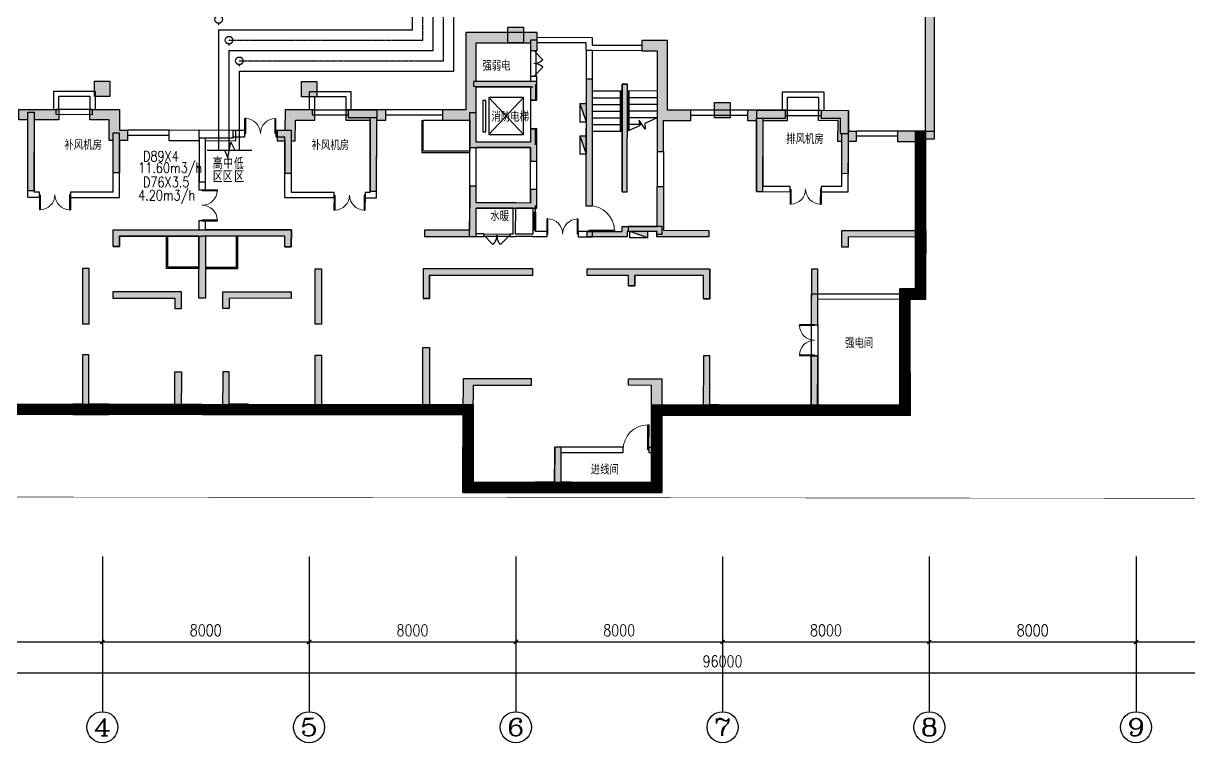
# Model space of a CAD drawing. Extents: x -1348811 to 123514, y -640545 to 749356.
# Drawn here: x -53700 to -8603, y 129439 to 157279 of the extents above; entities that cross this region are included whole.
import ezdxf
from ezdxf.enums import TextEntityAlignment as Align

# ---------------------------------------------------------------- set-up
doc = ezdxf.new("R2010")
doc.units = 0
doc.header["$LTSCALE"] = 10
doc.header["$MEASUREMENT"] = 0
doc.linetypes.add('DASH', pattern=[0.35, 0.25, -0.1])
doc.linetypes.add('DASHDOT', pattern=[25.4, 12.7, -6.35, 0, -6.35])
doc.layers.get('0').update_dxf_attribs({"linetype": 'CONTINUOUS'})
doc.layers.get('Defpoints').update_dxf_attribs({"linetype": 'CONTINUOUS'})
for name, color, linetype in [('ac-heat-gs', 9, 'CONTINUOUS'), ('AC-PIPE-DIM1', 20, 'CONTINUOUS'), ('AXIS', 3, 'CONTINUOUS'), ('AXIS_TEXT', 7, 'CONTINUOUS'), ('COLU', 1, 'CONTINUOUS'), ('COLU_HATCH', 252, 'CONTINUOUS'), ('DIM_SYMB', 3, 'CONTINUOUS'), ('dxsqt', 1, 'CONTINUOUS'), ('jlq', 1, 'CONTINUOUS'), ('JPS-J-0', 6, 'CONTINUOUS'), ('JPS-X-TEXT', 1, 'CONTINUOUS'), ('JPS-XHS', 7, 'CONTINUOUS'), ('jz', 121, 'CONTINUOUS'), ('PUB_HATCH', 9, 'CONTINUOUS'), ('Q-200填充', 9, 'CONTINUOUS'), ('STAIR', 9, 'CONTINUOUS'), ('TEXT', 7, 'CONTINUOUS'), ('wall', 8, 'CONTINUOUS'), ('WINDOW', 4, 'CONTINUOUS'), ('控制线', 5, 'CONTINUOUS'), ('防火分区', 6, 'CONTINUOUS')]:
    doc.layers.add(name, color=color, linetype=linetype)
doc.layers.get('防火分区').off()
doc.styles.add('_TCH_AXIS', font='COMPLEX', dxfattribs={"bigfont": 'GBCBIG'})
doc.styles.add('AC-TXT', font='tj-romans1.shx', dxfattribs={"width": 0.8})
doc.styles.add('COMPLEX', font='COMPLEX')
doc.styles.add('DIM_FONT', font='SIMPLEX', dxfattribs={"width": 0.8, "bigfont": 'HZTXT'})
doc.styles.add('K-HZ', font='tj-romans1.shx', dxfattribs={"width": 0.8, "bigfont": 'tj-hztxt1.shx'})
doc.styles.add('TEXT', font='tjromans.shx', dxfattribs={"width": 0.8, "height": 400, "bigfont": 'tjhztxt.shx'})
doc.dimstyles.new('DIMN150', dxfattribs={"dimscale": 1.5, "dimtxt": 300, "dimasz": 100, "dimexe": 250, "dimexo": 300, "dimgap": 150, "dimtad": 1, "dimdec": 0, "dimzin": 0, "dimdsep": 46, "dimtxsty": 'DIM_FONT', "dimblk": 'ARCHTICK', "dimcen": 0.09, "dimclrt": 7, "dimazin": 2, "dimtfac": 1, "dimtdec": 0, "dimtix": 1, "dimtmove": 2, "dimatfit": 3, "dimfxl": 0, "dimtolj": 1, "dimtzin": 0, "dimarcsym": 0})

# ---------------------------------------------------------------- blocks, each defined once
blk = doc.blocks.new('_AXISO')
blk.add_circle((0, 0), 0.5)
at = {"layer": 'AXIS_TEXT', "style": 'COMPLEX', "width": 1.041667}
blk.add_attdef('A', text='', height=0.56, dxfattribs=at).set_placement((-0.25, -0.28), (0.25, -0.28), align=Align.FIT)
blk = doc.blocks.new('_ArchTick')
at = {"color": 0, "linetype": 'ByBlock', "const_width": 0.4}
blk.add_lwpolyline([(-0.5, -0.5), (0.5, 0.5)], dxfattribs=at)
blk = doc.blocks.new('*D1572')
at = {"layer": 'AXIS', "color": 0, "lineweight": -2}
for p, q in [((0, -234321), (0, -239196)), ((96000, -234321), (96000, -239196)), ((0, -238821), (96000, -238821))]:
    blk.add_line(p, q, dxfattribs=at)
at = {"layer": 'Defpoints', "color": 0}
for p in [(0, -233871), (96000, -233871), (96000, -238821)]:
    blk.add_point(p, dxfattribs=at)
at = {"layer": 'AXIS', "color": 0, "lineweight": -2, "xscale": 150, "yscale": 150, "zscale": 150, "rotation": 180}
blk.add_blockref('_ArchTick', (0, -238821), dxfattribs=at)
at = {"layer": 'AXIS', "color": 0, "lineweight": -2, "xscale": 150, "yscale": 150, "zscale": 150}
blk.add_blockref('_ArchTick', (96000, -238821), dxfattribs=at)
at = {"layer": 'AXIS', "color": 7, "insert": (48000, -238371), "char_height": 450, "attachment_point": 5, "style": 'DIM_FONT'}
blk.add_mtext('\\A1;96000', dxfattribs=at)
blk = doc.blocks.new('*D1575')
at = {"layer": 'AXIS', "color": 0, "lineweight": -2}
for p, q in [((16000, -234321), (16000, -237996)), ((24000, -234321), (24000, -237996)), ((16000, -237621), (24000, -237621))]:
    blk.add_line(p, q, dxfattribs=at)
at = {"layer": 'Defpoints', "color": 0}
for p in [(16000, -233871), (24000, -233871), (24000, -237621)]:
    blk.add_point(p, dxfattribs=at)
at = {"layer": 'AXIS', "color": 0, "lineweight": -2, "xscale": 150, "yscale": 150, "zscale": 150, "rotation": 180}
blk.add_blockref('_ArchTick', (16000, -237621), dxfattribs=at)
at = {"layer": 'AXIS', "color": 0, "lineweight": -2, "xscale": 150, "yscale": 150, "zscale": 150}
blk.add_blockref('_ArchTick', (24000, -237621), dxfattribs=at)
at = {"layer": 'AXIS', "color": 7, "insert": (20000, -237171), "char_height": 450, "attachment_point": 5, "style": 'DIM_FONT'}
blk.add_mtext('\\A1;8000', dxfattribs=at)
blk = doc.blocks.new('*D1576')
at = {"layer": 'AXIS', "color": 0, "lineweight": -2}
for p, q in [((24000, -234321), (24000, -237996)), ((32000, -234321), (32000, -237996)), ((24000, -237621), (32000, -237621))]:
    blk.add_line(p, q, dxfattribs=at)
at = {"layer": 'Defpoints', "color": 0}
for p in [(24000, -233871), (32000, -233871), (32000, -237621)]:
    blk.add_point(p, dxfattribs=at)
at = {"layer": 'AXIS', "color": 0, "lineweight": -2, "xscale": 150, "yscale": 150, "zscale": 150, "rotation": 180}
blk.add_blockref('_ArchTick', (24000, -237621), dxfattribs=at)
at = {"layer": 'AXIS', "color": 0, "lineweight": -2, "xscale": 150, "yscale": 150, "zscale": 150}
blk.add_blockref('_ArchTick', (32000, -237621), dxfattribs=at)
at = {"layer": 'AXIS', "color": 7, "insert": (28000, -237171), "char_height": 450, "attachment_point": 5, "style": 'DIM_FONT'}
blk.add_mtext('\\A1;8000', dxfattribs=at)
blk = doc.blocks.new('*D1577')
at = {"layer": 'AXIS', "color": 0, "lineweight": -2}
for p, q in [((32000, -234321), (32000, -237996)), ((40000, -234321), (40000, -237996)), ((32000, -237621), (40000, -237621))]:
    blk.add_line(p, q, dxfattribs=at)
at = {"layer": 'Defpoints', "color": 0}
for p in [(32000, -233871), (40000, -233871), (40000, -237621)]:
    blk.add_point(p, dxfattribs=at)
at = {"layer": 'AXIS', "color": 0, "lineweight": -2, "xscale": 150, "yscale": 150, "zscale": 150, "rotation": 180}
blk.add_blockref('_ArchTick', (32000, -237621), dxfattribs=at)
at = {"layer": 'AXIS', "color": 0, "lineweight": -2, "xscale": 150, "yscale": 150, "zscale": 150}
blk.add_blockref('_ArchTick', (40000, -237621), dxfattribs=at)
at = {"layer": 'AXIS', "color": 7, "insert": (36000, -237171), "char_height": 450, "attachment_point": 5, "style": 'DIM_FONT'}
blk.add_mtext('\\A1;8000', dxfattribs=at)
blk = doc.blocks.new('*D1578')
at = {"layer": 'AXIS', "color": 0, "lineweight": -2}
for p, q in [((40000, -234321), (40000, -237996)), ((48000, -234321), (48000, -237996)), ((40000, -237621), (48000, -237621))]:
    blk.add_line(p, q, dxfattribs=at)
at = {"layer": 'Defpoints', "color": 0}
for p in [(40000, -233871), (48000, -233871), (48000, -237621)]:
    blk.add_point(p, dxfattribs=at)
at = {"layer": 'AXIS', "color": 0, "lineweight": -2, "xscale": 150, "yscale": 150, "zscale": 150, "rotation": 180}
blk.add_blockref('_ArchTick', (40000, -237621), dxfattribs=at)
at = {"layer": 'AXIS', "color": 0, "lineweight": -2, "xscale": 150, "yscale": 150, "zscale": 150}
blk.add_blockref('_ArchTick', (48000, -237621), dxfattribs=at)
at = {"layer": 'AXIS', "color": 7, "insert": (44000, -237171), "char_height": 450, "attachment_point": 5, "style": 'DIM_FONT'}
blk.add_mtext('\\A1;8000', dxfattribs=at)
blk = doc.blocks.new('*D1579')
at = {"layer": 'AXIS', "color": 0, "lineweight": -2}
for p, q in [((48000, -234321), (48000, -237996)), ((56000, -234321), (56000, -237996)), ((48000, -237621), (56000, -237621))]:
    blk.add_line(p, q, dxfattribs=at)
at = {"layer": 'Defpoints', "color": 0}
for p in [(48000, -233871), (56000, -233871), (56000, -237621)]:
    blk.add_point(p, dxfattribs=at)
at = {"layer": 'AXIS', "color": 0, "lineweight": -2, "xscale": 150, "yscale": 150, "zscale": 150, "rotation": 180}
blk.add_blockref('_ArchTick', (48000, -237621), dxfattribs=at)
at = {"layer": 'AXIS', "color": 0, "lineweight": -2, "xscale": 150, "yscale": 150, "zscale": 150}
blk.add_blockref('_ArchTick', (56000, -237621), dxfattribs=at)
at = {"layer": 'AXIS', "color": 7, "insert": (52000, -237171), "char_height": 450, "attachment_point": 5, "style": 'DIM_FONT'}
blk.add_mtext('\\A1;8000', dxfattribs=at)
blk = doc.blocks.new('*D1580')
at = {"layer": 'AXIS', "color": 0, "lineweight": -2}
for p, q in [((56000, -234321), (56000, -237996)), ((64000, -234321), (64000, -237996)), ((56000, -237621), (64000, -237621))]:
    blk.add_line(p, q, dxfattribs=at)
at = {"layer": 'Defpoints', "color": 0}
for p in [(56000, -233871), (64000, -233871), (64000, -237621)]:
    blk.add_point(p, dxfattribs=at)
at = {"layer": 'AXIS', "color": 0, "lineweight": -2, "xscale": 150, "yscale": 150, "zscale": 150, "rotation": 180}
blk.add_blockref('_ArchTick', (56000, -237621), dxfattribs=at)
at = {"layer": 'AXIS', "color": 0, "lineweight": -2, "xscale": 150, "yscale": 150, "zscale": 150}
blk.add_blockref('_ArchTick', (64000, -237621), dxfattribs=at)
at = {"layer": 'AXIS', "color": 7, "insert": (60000, -237171), "char_height": 450, "attachment_point": 5, "style": 'DIM_FONT'}
blk.add_mtext('\\A1;8000', dxfattribs=at)
blk = doc.blocks.new('*D1581')
at = {"layer": 'AXIS', "color": 0, "lineweight": -2}
for p, q in [((64000, -234321), (64000, -237996)), ((72000, -234321), (72000, -237996)), ((64000, -237621), (72000, -237621))]:
    blk.add_line(p, q, dxfattribs=at)
at = {"layer": 'Defpoints', "color": 0}
for p in [(64000, -233871), (72000, -233871), (72000, -237621)]:
    blk.add_point(p, dxfattribs=at)
at = {"layer": 'AXIS', "color": 0, "lineweight": -2, "xscale": 150, "yscale": 150, "zscale": 150, "rotation": 180}
blk.add_blockref('_ArchTick', (64000, -237621), dxfattribs=at)
at = {"layer": 'AXIS', "color": 0, "lineweight": -2, "xscale": 150, "yscale": 150, "zscale": 150}
blk.add_blockref('_ArchTick', (72000, -237621), dxfattribs=at)
at = {"layer": 'AXIS', "color": 7, "insert": (68000, -237171), "char_height": 450, "attachment_point": 5, "style": 'DIM_FONT'}
blk.add_mtext('\\A1;8000', dxfattribs=at)
blk = doc.blocks.new('zw')
at = {"layer": 'COLU_HATCH'}
for points in [[(39897, -191536), (40497, -191536), (40497, -192136), (39897, -192136)], [(23894, -193618), (24494, -193618), (24494, -194218), (23894, -194218)], [(31900, -193627), (32500, -193627), (32500, -194227), (31900, -194227)], [(47894, -194444), (48494, -194444), (48494, -195044), (47894, -195044)]]:
    blk.add_hatch(color=256, dxfattribs=at).paths.add_polyline_path(points)
at = {"layer": 'COLU'}
for points in [[(39897, -191536), (40497, -191536), (40497, -192136), (39897, -192136)], [(23894, -193618), (24494, -193618), (24494, -194218), (23894, -194218)], [(31900, -193627), (32500, -193627), (32500, -194227), (31900, -194227)], [(47894, -194444), (48494, -194444), (48494, -195044), (47894, -195044)]]:
    blk.add_lwpolyline(points, close=True, dxfattribs=at)
blk = doc.blocks.new('jlqq')
at = {"layer": 'PUB_HATCH'}
blk.add_hatch(color=256, dxfattribs=at).paths.add_polyline_path([(65555, -166648), (92005, -166648), (92213, -166298), (65205, -166298), (65205, -190598), (57205, -190598), (57205, -203068), (57555, -203068), (57555, -190948), (65555, -190948)])
at = {"layer": 'jlq'}
for p, q in [((57205, -203068), (57205, -190598)), ((57555, -203068), (57555, -190948)), ((57205, -203068), (57555, -203068))]:
    blk.add_line(p, q, dxfattribs=at)
blk = doc.blocks.new('D-JG--1F')
at = {"layer": 'PUB_HATCH'}
h = blk.add_hatch(color=256, dxfattribs=at)
h.paths.add_polyline_path([(21450, -10000), (19050, -10000), (19050, -10400), (18800, -10400), (18800, -9750), (21450, -9750)])
h.paths.add_polyline_path([(30950, -400), (30950, 300), (28200, 300), (28200, -2700), (27300, -2700), (27300, -3100), (28350, -3100), (28350, -4150), (30700, -4150), (30700, -4675), (30950, -4675), (30950, -3425), (30700, -3425), (30700, -3950), (28600, -3950), (28600, -1800), (30700, -1800), (30700, -2325), (30950, -2325), (30950, -1600), (28600, -1600), (28600, -100), (30700, -100), (30700, -400)])
h.paths.add_polyline_path([(35600, -7600), (35600, -7400), (34450, -7400), (34450, -7600), (32900, -7600), (32900, -7400), (34250, -7400), (34250, -7200), (35600, -7200), (35600, -5650), (35850, -5650), (35850, -7350), (37600, -7350), (37600, -7600)])
h.paths.add_polyline_path([(24750, -3100), (25100, -3100), (25100, -2700), (23550, -2700), (23550, -3100), (24500, -3100), (24500, -5850), (24750, -5850)])
h.paths.add_polyline_path([(39100, -2700), (39100, -3100), (39450, -3100), (39450, -5850), (39700, -5850), (39700, -3100), (40650, -3100), (40650, -2700)])
h.paths.add_polyline_path([(37650, -8850), (37650, -10000), (37400, -10000), (37400, -9100), (34750, -9100), (34750, -9500), (34500, -9500), (34500, -9100), (32900, -9100), (32900, -8850)])
h.paths.add_polyline_path([(42750, -7350), (46000, -7350), (46000, -8250), (45600, -8250), (45600, -7600), (43000, -7600), (43000, -8000), (42750, -8000)])
h.paths.add_polyline_path([(19800, -14100), (19050, -14100), (19050, -12850), (18800, -12850), (18800, -14500), (19800, -14500)])
h.paths.add_polyline_path([(22625, -14100), (23000, -14100), (23000, -14500), (21600, -14500), (21600, -14100), (22375, -14100), (22375, -12200), (22625, -12200)])
h.paths.add_polyline_path([(26800, -14500), (26200, -14500), (26200, -14100), (26550, -14100), (26550, -11900), (26800, -11900)])
h.paths.add_polyline_path([(22625, -11000), (22375, -11000), (22375, -8850), (22625, -8850)])
h.paths.add_polyline_path([(29100, -17100), (29100, -17500), (28100, -17500), (28100, -15750), (28500, -15750), (28500, -17100)])
h.paths.add_polyline_path([(32300, -17100), (31900, -17100), (31900, -15750), (31650, -15750), (31650, -17100), (30900, -17100), (30900, -17500), (32300, -17500)])
h.paths.add_polyline_path([(35800, -17500), (35100, -17500), (35100, -17100), (35400, -17100), (35400, -13350), (34500, -13350), (34500, -13100), (35800, -13100)])
h.paths.add_polyline_path([(28100, -14500), (28500, -14500), (28500, -13350), (30750, -13350), (30750, -13100), (28100, -13100)])
h.paths.add_polyline_path([(26800, -10000), (26800, -9100), (30800, -9100), (30800, -8850), (26550, -8850), (26550, -10000)])
h.paths.add_polyline_path([(28350, -5650), (28350, -7350), (26600, -7350), (26600, -7600), (28600, -7600), (28600, -6500), (30950, -6500), (30950, -6500), (30950, -5775), (30700, -5775), (30700, -6300), (28600, -6300), (28600, -5650)])
h.paths.add_polyline_path([(33100, -1500), (32850, -1500), (32850, -6400), (33100, -6400)])
h.paths.add_polyline_path([(35600, -400), (35600, -4300), (35850, -4300), (35850, -3100), (36900, -3100), (36900, -2700), (36000, -2700), (36000, 0), (35000, 0), (35000, -400)])
h.paths.add_polyline_path([(38000, -14100), (37650, -14100), (37650, -12200), (37400, -12200), (37400, -14500), (38000, -14500)])
h.paths.add_polyline_path([(41575, -8850), (41575, -11000), (41825, -11000), (41825, -8850)])
h.paths.add_polyline_path([(42600, -14100), (42600, -14500), (41200, -14500), (41200, -14100), (41575, -14100), (41575, -12200), (41825, -12200), (41825, -14100)])
h.paths.add_polyline_path([(45000, -14100), (45000, -12850), (45400, -12850), (45400, -14500), (44400, -14500), (44400, -14100)])
h.paths.add_polyline_path([(45600, -9150), (45600, -9600), (45000, -9600), (45000, -10000), (45000, -10000), (45000, -11450), (45400, -11450), (45400, -10000), (46000, -10000), (46000, -9150)])
h.paths.add_polyline_path([(45600, -3900), (45600, -5500), (46000, -5500), (46000, -3500), (44900, -3500), (44900, -3900)])
h.paths.add_polyline_path([(34250, -1700), (34250, -5860), (34450, -5860), (34450, -1700)])
h.paths.add_polyline_path([(34250, -1700), (34250, -5860), (34450, -5860), (34450, -1700)])
h.paths.add_polyline_path([(14550, -7350), (21450, -7350), (21450, -8000), (21200, -8000), (21200, -7600), (18125, -7600), (18125, -10000), (17875, -10000), (17875, -7600), (14800, -7600), (14800, -8000), (14550, -8000)])
h.paths.add_polyline_path([(14550, -10000), (16950, -10000), (16950, -10400), (17200, -10400), (17200, -9750), (14550, -9750)])
h.paths.add_polyline_path([(5050, -400), (5050, 300), (7800, 300), (7800, -2700), (8700, -2700), (8700, -3100), (7650, -3100), (7650, -4150), (5300, -4150), (5300, -4675), (5050, -4675), (5050, -3425), (5300, -3425), (5300, -3950), (7400, -3950), (7400, -1800), (5300, -1800), (5300, -2325), (5050, -2325), (5050, -1600), (7400, -1600), (7400, -100), (5300, -100), (5300, -400)])
h.paths.add_polyline_path([(400, -7600), (400, -7400), (1550, -7400), (1550, -7600), (3100, -7600), (3100, -7400), (1750, -7400), (1750, -7200), (400, -7200), (400, -5650), (150, -5650), (150, -7350), (-1600, -7350), (-1600, -7600)])
h.paths.add_polyline_path([(11250, -3100), (10900, -3100), (10900, -2700), (12450, -2700), (12450, -3100), (11500, -3100), (11500, -5850), (11250, -5850)])
h.paths.add_polyline_path([(-3100, -2700), (-3100, -3100), (-3450, -3100), (-3450, -5850), (-3700, -5850), (-3700, -3100), (-4650, -3100), (-4650, -2700)])
h.paths.add_polyline_path([(-1650, -8850), (-1650, -10000), (-1400, -10000), (-1400, -9100), (1250, -9100), (1250, -9500), (1500, -9500), (1500, -9100), (3100, -9100), (3100, -8850)])
h.paths.add_polyline_path([(-6750, -7350), (-10000, -7350), (-10000, -8250), (-9600, -8250), (-9600, -7600), (-7000, -7600), (-7000, -8000), (-6750, -8000)])
h.paths.add_polyline_path([(16200, -14100), (16950, -14100), (16950, -12850), (17200, -12850), (17200, -14500), (16200, -14500)])
h.paths.add_polyline_path([(13375, -14100), (13000, -14100), (13000, -14500), (14400, -14500), (14400, -14100), (13625, -14100), (13625, -12200), (13375, -12200)])
h.paths.add_polyline_path([(9200, -14500), (9800, -14500), (9800, -14100), (9450, -14100), (9450, -11900), (9200, -11900)])
h.paths.add_polyline_path([(13375, -11000), (13625, -11000), (13625, -8850), (13375, -8850)])
h.paths.add_polyline_path([(6900, -17100), (6900, -17500), (7900, -17500), (7900, -15750), (7500, -15750), (7500, -17100)])
h.paths.add_polyline_path([(3700, -17100), (4100, -17100), (4100, -15750), (4350, -15750), (4350, -17100), (5100, -17100), (5100, -17500), (3700, -17500)])
h.paths.add_polyline_path([(200, -17500), (900, -17500), (900, -17100), (600, -17100), (600, -13350), (1500, -13350), (1500, -13100), (200, -13100)])
h.paths.add_polyline_path([(7900, -14500), (7500, -14500), (7500, -13350), (5250, -13350), (5250, -13100), (7900, -13100)])
h.paths.add_polyline_path([(9200, -10000), (9200, -9100), (5200, -9100), (5200, -8850), (9450, -8850), (9450, -10000)])
h.paths.add_polyline_path([(7650, -5650), (7650, -7350), (9400, -7350), (9400, -7600), (7400, -7600), (7400, -6500), (5050, -6500), (5050, -6500), (5050, -5775), (5300, -5775), (5300, -6300), (7400, -6300), (7400, -5650)])
h.paths.add_polyline_path([(2900, -1500), (3150, -1500), (3150, -6400), (2900, -6400)])
h.paths.add_polyline_path([(400, -400), (400, -4300), (150, -4300), (150, -3100), (-900, -3100), (-900, -2700), (0, -2700), (0, 0), (1000, 0), (1000, -400)])
h.paths.add_polyline_path([(-2000, -14100), (-1650, -14100), (-1650, -12200), (-1400, -12200), (-1400, -14500), (-2000, -14500)])
h.paths.add_polyline_path([(-5575, -8850), (-5575, -11000), (-5825, -11000), (-5825, -8850)])
h.paths.add_polyline_path([(-6600, -14100), (-6600, -14500), (-5200, -14500), (-5200, -14100), (-5575, -14100), (-5575, -12200), (-5825, -12200), (-5825, -14100)])
h.paths.add_polyline_path([(-9000, -14100), (-9000, -12850), (-9400, -12850), (-9400, -14500), (-8400, -14500), (-8400, -14100)])
h.paths.add_polyline_path([(-9600, -9150), (-9600, -9600), (-9000, -9600), (-9000, -10000), (-9000, -10000), (-9000, -11450), (-9400, -11450), (-9400, -10000), (-10000, -10000), (-10000, -9150)])
h.paths.add_polyline_path([(-9600, -3900), (-9600, -5500), (-10000, -5500), (-10000, -3500), (-8900, -3500), (-8900, -3900)])
h.paths.add_polyline_path([(1750, -1700), (1750, -5860), (1550, -5860), (1550, -1700)])
h.paths.add_polyline_path([(1750, -1700), (1750, -5860), (1550, -5860), (1550, -1700)])
edge = h.paths.add_edge_path(flags=17)
edge.add_line((17875, -5500), (18125, -5500))
edge.add_line((18125, -5500), (18125, -3900))
edge.add_line((18125, -3900), (19300, -3900))
edge.add_line((19300, -3900), (19300, -3500))
edge.add_line((19300, -3500), (16700, -3500))
edge.add_line((16700, -3500), (16700, -3900))
edge.add_line((16700, -3900), (17875, -3900))
edge.add_line((17875, -3900), (17875, -5500))
edge.add_line((17875, -5500), (18125, -5500))
h.paths.add_polyline_path([(17875, -5500), (18125, -5500), (18125, -3900), (19300, -3900), (19300, -3500), (16700, -3500), (16700, -3900), (17875, -3900)], flags=17)
edge = h.paths.add_edge_path()
edge.add_line((21600, -3100), (22350, -3100))
edge.add_line((22350, -3100), (22350, -2700))
edge.add_line((22350, -2700), (21200, -2700))
edge.add_line((21200, -2700), (21200, -3500))
edge.add_line((21200, -3500), (20900, -3500))
edge.add_line((20900, -3500), (20900, -3900))
edge.add_line((20900, -3900), (21200, -3900))
edge.add_line((21200, -3900), (21200, -5150))
edge.add_line((21200, -5150), (21450, -5150))
edge.add_line((21450, -5150), (21450, -3900))
edge.add_line((21450, -3900), (21600, -3900))
edge.add_line((21600, -3900), (21600, -3100))
edge.add_line((42600, -3100), (41850, -3100))
edge.add_line((41850, -3100), (41850, -2700))
edge.add_line((41850, -2700), (43000, -2700))
edge.add_line((43000, -2700), (43000, -3500))
edge.add_line((43000, -3500), (43300, -3500))
edge.add_line((43300, -3500), (43300, -3900))
edge.add_line((43300, -3900), (43000, -3900))
edge.add_line((43000, -3900), (43000, -5150))
edge.add_line((43000, -5150), (42750, -5150))
edge.add_line((42750, -5150), (42750, -3900))
edge.add_line((42750, -3900), (42600, -3900))
edge.add_line((42600, -3900), (42600, -3100))
edge.add_line((14400, -3100), (13650, -3100))
edge.add_line((13650, -3100), (13650, -2700))
edge.add_line((13650, -2700), (14800, -2700))
edge.add_line((14800, -2700), (14800, -3500))
edge.add_line((14800, -3500), (15100, -3500))
edge.add_line((15100, -3500), (15100, -3900))
edge.add_line((15100, -3900), (14800, -3900))
edge.add_line((14800, -3900), (14800, -5150))
edge.add_line((14800, -5150), (14550, -5150))
edge.add_line((14550, -5150), (14550, -3900))
edge.add_line((14550, -3900), (14400, -3900))
edge.add_line((14400, -3900), (14400, -3100))
edge.add_line((-6600, -3100), (-5850, -3100))
edge.add_line((-5850, -3100), (-5850, -2700))
edge.add_line((-5850, -2700), (-7000, -2700))
edge.add_line((-7000, -2700), (-7000, -3500))
edge.add_line((-7000, -3500), (-7300, -3500))
edge.add_line((-7300, -3500), (-7300, -3900))
edge.add_line((-7300, -3900), (-7000, -3900))
edge.add_line((-7000, -3900), (-7000, -5150))
edge.add_line((-7000, -5150), (-6750, -5150))
edge.add_line((-6750, -5150), (-6750, -3900))
edge.add_line((-6750, -3900), (-6600, -3900))
edge.add_line((-6600, -3900), (-6600, -3100))
for points in [[(34450, -1700), (34250, -1700), (34250, -5860), (34450, -5860)], [(14400, -3900), (14550, -3900), (14550, -5150), (14800, -5150), (14800, -3900), (15100, -3900), (15100, -3500), (14800, -3500), (14800, -2700), (13650, -2700), (13650, -3100), (14400, -3100)], [(22350, -3100), (22350, -2700), (21200, -2700), (21200, -3500), (20900, -3500), (20900, -3900), (21200, -3900), (21200, -5150), (21450, -5150), (21450, -3900), (21600, -3900), (21600, -3100)], [(42600, -3900), (42750, -3900), (42750, -5150), (43000, -5150), (43000, -3900), (43300, -3900), (43300, -3500), (43000, -3500), (43000, -2700), (41850, -2700), (41850, -3100), (42600, -3100)]]:
    blk.add_hatch(color=256, dxfattribs=at).paths.add_polyline_path(points)
at = {"layer": 'dxsqt'}
for points in [[(30950, -400), (30950, 300), (28200, 300), (28200, -2700), (27300, -2700), (27300, -3100), (28350, -3100), (28350, -4150), (30700, -4150), (30700, -4675), (30950, -4675), (30950, -3425), (30700, -3425), (30700, -3950), (28600, -3950), (28600, -1800), (30700, -1800), (30700, -2325), (30950, -2325), (30950, -1600), (28600, -1600), (28600, -100), (30700, -100), (30700, -400), (30950, -400)], [(35600, -400), (35600, -4300), (35850, -4300), (35850, -3100), (36900, -3100), (36900, -2700), (36000, -2700), (36000, 0), (35000, 0), (35000, -400), (35600, -400)], [(11250, -3100), (10900, -3100), (10900, -2700), (12450, -2700), (12450, -3100), (11500, -3100), (11500, -5850), (11250, -5850), (11250, -3100)], [(14400, -3100), (13650, -3100), (13650, -2700), (14800, -2700), (14800, -3500), (15100, -3500), (15100, -3900), (14800, -3900), (14800, -5150), (14550, -5150), (14550, -3900), (14400, -3900), (14400, -3100)], [(21600, -3100), (22350, -3100), (22350, -2700), (21200, -2700), (21200, -3500), (20900, -3500), (20900, -3900), (21200, -3900), (21200, -5150), (21450, -5150), (21450, -3900), (21600, -3900), (21600, -3100)], [(24750, -3100), (25100, -3100), (25100, -2700), (23550, -2700), (23550, -3100), (24500, -3100), (24500, -5850), (24750, -5850), (24750, -3100)], [(39100, -2700), (39100, -3100), (39450, -3100), (39450, -5850), (39700, -5850), (39700, -3100), (40650, -3100), (40650, -2700), (39100, -2700)], [(42600, -3100), (41850, -3100), (41850, -2700), (43000, -2700), (43000, -3500), (43300, -3500), (43300, -3900), (43000, -3900), (43000, -5150), (42750, -5150), (42750, -3900), (42600, -3900), (42600, -3100)], [(17875, -5500), (18125, -5500), (18125, -3900), (19300, -3900), (19300, -3500), (16700, -3500), (16700, -3900), (17875, -3900), (17875, -5500), (18125, -5500)], [(45600, -3900), (45600, -5500), (46000, -5500), (46000, -3500), (44900, -3500), (44900, -3900), (45600, -3900)], [(28350, -5650), (28350, -7350), (26600, -7350), (26600, -7600), (28600, -7600), (28600, -6500), (30950, -6500), (30950, -6500), (30950, -6500), (30950, -5775), (30700, -5775), (30700, -6300), (28600, -6300), (28600, -5650), (28350, -5650)], [(14550, -7350), (21450, -7350), (21450, -8000), (21200, -8000), (21200, -7600), (18125, -7600), (18125, -10000), (17875, -10000), (17875, -7600), (14800, -7600), (14800, -8000), (14550, -8000), (14550, -7350)], [(42750, -7350), (46000, -7350), (46000, -8250), (45600, -8250), (45600, -7600), (43000, -7600), (43000, -8000), (42750, -8000), (42750, -7350)], [(37650, -8850), (37650, -10000), (37400, -10000), (37400, -9100), (34750, -9100), (34750, -9500), (34500, -9500), (34500, -9100), (32900, -9100), (32900, -8850), (37650, -8850)], [(45600, -9150), (45600, -9600), (45000, -9600), (45000, -10000), (45000, -10000), (45000, -11450), (45400, -11450), (45400, -10000), (46000, -10000), (46000, -9150), (45600, -9150)], [(26800, -14500), (26200, -14500), (26200, -14100), (26550, -14100), (26550, -11900), (26800, -11900), (26800, -14500)], [(13375, -14100), (13000, -14100), (13000, -14500), (14400, -14500), (14400, -14100), (13625, -14100), (13625, -12200), (13375, -12200), (13375, -14100)], [(22625, -14100), (23000, -14100), (23000, -14500), (21600, -14500), (21600, -14100), (22375, -14100), (22375, -12200), (22625, -12200), (22625, -14100)], [(42600, -14100), (42600, -14500), (41200, -14500), (41200, -14100), (41575, -14100), (41575, -12200), (41825, -12200), (41825, -14100), (42600, -14100)], [(16200, -14100), (16950, -14100), (16950, -12850), (17200, -12850), (17200, -14500), (16200, -14500), (16200, -14100)], [(19800, -14100), (19050, -14100), (19050, -12850), (18800, -12850), (18800, -14500), (19800, -14500), (19800, -14100)], [(45000, -14100), (45000, -12850), (45400, -12850), (45400, -14500), (44400, -14500), (44400, -14100), (45000, -14100)], [(28100, -14500), (28500, -14500), (28500, -13350), (30750, -13350), (30750, -13100), (28100, -13100), (28100, -14500)], [(35800, -17500), (35100, -17500), (35100, -17100), (35400, -17100), (35400, -13350), (34500, -13350), (34500, -13100), (35800, -13100), (35800, -17500)], [(29100, -17100), (29100, -17500), (28100, -17500), (28100, -15750), (28500, -15750), (28500, -17100), (29100, -17100)], [(32300, -17100), (31900, -17100), (31900, -15750), (31650, -15750), (31650, -17100), (30900, -17100), (30900, -17500), (32300, -17500), (32300, -17100)]]:
    blk.add_lwpolyline(points, dxfattribs=at)
for points in [[(33100, -1500), (32850, -1500), (32850, -6400), (33100, -6400)], [(34250, -1700), (34250, -5860), (34450, -5860), (34450, -1700)], [(34250, -1700), (34250, -5860), (34450, -5860), (34450, -1700)], [(35600, -7600), (35600, -7400), (34450, -7400), (34450, -7600), (32900, -7600), (32900, -7400), (34250, -7400), (34250, -7200), (35600, -7200), (35600, -5650), (35850, -5650), (35850, -7350), (37600, -7350), (37600, -7600)], [(13375, -11000), (13625, -11000), (13625, -8850), (13375, -8850)], [(22625, -11000), (22375, -11000), (22375, -8850), (22625, -8850)], [(26800, -10000), (26800, -9100), (30800, -9100), (30800, -8850), (26550, -8850), (26550, -10000)], [(41575, -8850), (41575, -11000), (41825, -11000), (41825, -8850)], [(14550, -10000), (16950, -10000), (16950, -10400), (17200, -10400), (17200, -9750), (14550, -9750)], [(21450, -10000), (19050, -10000), (19050, -10400), (18800, -10400), (18800, -9750), (21450, -9750)], [(38000, -14100), (37650, -14100), (37650, -12200), (37400, -12200), (37400, -14500), (38000, -14500)]]:
    blk.add_lwpolyline(points, close=True, dxfattribs=at)
blk = doc.blocks.new('DTTT')
at = {"layer": 'jz'}
for p, q in [((748, -792), (-748, 792)), ((-748, -792), (748, 792))]:
    blk.add_line(p, q, dxfattribs=at)
for points in [[(-1003, -673), (-1003, 673), (-871, 673), (-871, -673)], [(-748, -792), (-748, 792), (748, 792), (748, -792)]]:
    blk.add_lwpolyline(points, close=True, dxfattribs=at)
blk = doc.blocks.new('DXHS')
at = {"layer": 'JPS-XHS'}
blk.add_hatch(color=256, dxfattribs=at).paths.add_polyline_path([(-350, 240), (-350, 0), (350, 0)])
at = {"layer": 'JPS-XHS', "linetype": 'Continuous'}
for p, q in [((-350, 240), (-350, 0)), ((-350, 240), (350, 240)), ((-350, 0), (350, 0)), ((350, 240), (350, 0))]:
    blk.add_line(p, q, dxfattribs=at)
at = {"layer": 'JPS-XHS'}
blk.add_line((-350, 240), (350, 0), dxfattribs=at)
blk = doc.blocks.new('A$C154042D1')
at = {"layer": 'JPS-XHS'}
for p, rotation in [((13000, -2800), 270), ((13000, -4050), 270), ((44850, -7400), 180)]:
    blk.add_blockref('DXHS', p, dxfattribs=dict(at, rotation=rotation))
at = {"layer": 'JPS-XHS', "xscale": -1}
for p, rotation in [((42800, -2800), 90), ((42800, -4050), 90), ((10950, -7400), 180)]:
    blk.add_blockref('DXHS', p, dxfattribs=dict(at, rotation=rotation))
blk = doc.blocks.new('$DorLib2D$00000002')
for p, q in [((-0.5, 0), (-0.5, 0.4875)), ((-0.475, 0.4875), (-0.5, 0.4875)), ((-0.475, 0), (-0.475, 0.4875)), ((0.475, 0), (0.475, 0.4875)), ((0.475, 0.4875), (0.5, 0.4875)), ((0.5, 0), (0.5, 0.4875)), ((-0.5, 0), (-0.475, 0)), ((0.5, 0), (0.475, 0))]:
    blk.add_line(p, q)
at = {"lineweight": 13}
for centre, start, end in [((-0.4875, 0), 0, 88.53072), ((0.4875, 0), 91.46928, 180)]:
    blk.add_arc(centre, 0.4875, start, end, dxfattribs=at)
blk = doc.blocks.new('$DorLib2D$00000116')
at = {"color": 0}
for p, q in [((-0.5, 0), (-0.146, 0.354)), ((0.5, 0), (0.146, 0.354))]:
    blk.add_line(p, q, dxfattribs=at)
for centre, start, end in [((-0.5, 0), 0, 45), ((0.5, 0), 135, 180)]:
    blk.add_arc(centre, 0.5, start, end, dxfattribs=at)
blk = doc.blocks.new('$DorLib2D$00000001')
for p, q in [((0.45, 0.975), (0.5, 0.975)), ((0.45, 0), (0.45, 0.975)), ((0.5, 0), (0.5, 0.975)), ((0.5, 0), (0.45, 0))]:
    blk.add_line(p, q)
at = {"lineweight": 13}
blk.add_arc((0.475, 0), 0.975, 91.4693, 180, dxfattribs=at)
blk = doc.blocks.new('$WINLIB2D$00000001')
for p, q in [((-0.5, 0.5), (0.5, 0.5)), ((-0.5, 0.5), (-0.5, -0.5)), ((0.5, 0.167), (-0.5, 0.167)), ((0.5, -0.5), (0.5, 0.5)), ((0.5, -0.167), (-0.5, -0.167)), ((-0.5, -0.5), (0.5, -0.5))]:
    blk.add_line(p, q)
blk = doc.blocks.new('zzzz')
at = {"layer": 'DIM_SYMB'}
for points in [[(19542, -213547, 0, 0, 0), (19543, -212287, 80, 0, 0), (19544, -211987, 0, 0, 0)], [(20894, -211989, 0, 0, 0), (20893, -212643, 80, 0, 0), (20893, -212943, 0, 0, 0)], [(6208, -215029, 0, 0, 0), (6209, -214566, 80, 0, 0), (6209, -214266, 0, 0, 0)]]:
    blk.add_lwpolyline(points, format="xyseb", dxfattribs=at)
blk.add_lwpolyline([(21468, -213029), (20995, -213242), (21011, -213465), (20771, -213113), (20790, -213335), (20317, -213548)], dxfattribs=at)
at = {"layer": 'JPS-J-0'}
blk.add_lwpolyline([(12367, -213119), (12366, -214369), (14216, -214371)], dxfattribs=at)
at = {"layer": 'JPS-J-0', "linetype": 'DASH'}
for points in [[(14217, -213121), (14216, -214321), (12416, -214319), (12417, -213119)], [(2537, -217608), (3737, -217610), (3736, -218810), (2536, -218808)], [(5187, -217611), (3987, -217610), (3986, -218810), (5186, -218811)]]:
    blk.add_lwpolyline(points, close=True, dxfattribs=at)
at = {"layer": 'JPS-J-0'}
for points in [[(2487, -217608), (3737, -217610), (3736, -218860), (2486, -218858)], [(5237, -217611), (3987, -217610), (3986, -218860), (5236, -218861)]]:
    blk.add_lwpolyline(points, close=True, dxfattribs=at)
at = {"layer": 'Q-200填充', "const_width": 400}
blk.add_lwpolyline([(-23932, -213480), (-23940, -219779), (-23340, -219779), (-23345, -224279), (-13745, -224290), (-13748, -227290), (-6448, -227298), (-6445, -224298), (14155, -224321), (14152, -227321), (21452, -227329), (21455, -224329), (31055, -224340), (31060, -219840), (31660, -219841), (31667, -213541)], dxfattribs=at)
at = {"layer": 'STAIR'}
for p, q in [((16568, -212349), (16567, -213449)), ((18968, -212247), (20048, -212248)), ((18969, -211987), (20119, -211988)), ((20047, -213548), (20049, -211988)), ((20087, -213548), (20089, -211988)), ((20088, -212248), (20118, -212248)), ((20348, -212248), (20318, -212248)), ((21469, -211989), (20319, -211988)), ((20347, -213535), (20349, -211988)), ((20387, -213516), (20389, -211988)), ((21468, -212249), (20388, -212248)), ((18968, -212507), (20048, -212508)), ((18968, -212767), (20048, -212768)), ((20088, -212508), (20118, -212508)), ((20088, -212768), (20118, -212768)), ((20348, -212508), (20318, -212508)), ((20348, -212768), (20318, -212768)), ((21468, -212509), (20388, -212508)), ((21468, -212769), (20388, -212768)), ((18967, -213287), (20047, -213288)), ((18968, -213027), (20048, -213028)), ((20087, -213288), (20117, -213288)), ((20088, -213028), (20118, -213028)), ((20347, -213288), (20317, -213288)), ((20348, -213028), (20318, -213028)), ((20891, -213289), (20387, -213288)), ((21468, -213029), (20388, -213028)), ((18967, -213547), (20117, -213548))]:
    blk.add_line(p, q, dxfattribs=at)
at = {"layer": 'wall'}
for p, q in [((16571, -210024), (16570, -210424)), ((16821, -210024), (16571, -210024)), ((16820, -210424), (16821, -210024)), ((18971, -209927), (16821, -209924)), ((18721, -210126), (16821, -210124)), ((18720, -210426), (18721, -210126)), ((18971, -210227), (18971, -209927)), ((16570, -210424), (16820, -210424)), ((18720, -210426), (18714, -216426)), ((18970, -210427), (18720, -210426)), ((18964, -216427), (18970, -210427)), ((20870, -210429), (18970, -210427)), ((20871, -210229), (18971, -210227)), ((16819, -211424), (16569, -211424)), ((16569, -211424), (16569, -211624)), ((16819, -211724), (16819, -211424)), ((16569, -211624), (14369, -211621)), ((14369, -211821), (14369, -211621)), ((16569, -211824), (14369, -211821)), ((16569, -211824), (16568, -212349)), ((16569, -211824), (16669, -211824)), ((16768, -212349), (16769, -211724)), ((16769, -211624), (16819, -211624)), ((20114, -215888), (20119, -211728)), ((20119, -211728), (20319, -211728)), ((20314, -215888), (20319, -211728)), ((16568, -212349), (16768, -212349)), ((-2886, -216102), (-2882, -212802)), ((-2882, -212802), (-2632, -212802)), ((-2636, -215902), (-2632, -212802)), ((-382, -212705), (-1782, -212703)), ((-1782, -212903), (-1782, -212703)), ((-382, -212905), (-382, -212705)), ((8118, -212714), (9518, -212716)), ((8118, -212714), (8118, -212914)), ((9518, -212716), (10618, -212717)), ((9518, -212716), (9518, -213016)), ((10618, -212717), (10618, -213017)), ((13168, -212720), (10968, -212718)), ((14216, -214071), (14218, -212821)), ((14218, -212821), (14468, -212822)), ((14466, -213972), (14468, -212822)), ((24968, -212733), (22768, -212731)), ((25318, -212734), (25317, -213034)), ((25318, -212734), (26418, -212735)), ((26418, -212735), (26417, -213035)), ((26418, -212735), (27818, -212736)), ((27818, -212736), (27817, -213036)), ((27818, -212736), (28868, -212738)), ((28867, -213638), (28868, -212738)), ((-382, -212905), (-1782, -212903)), ((8118, -212914), (9518, -212916)), ((9518, -213016), (10618, -213017)), ((10364, -215917), (10368, -213017)), ((10614, -216117), (10618, -213017)), ((13168, -212920), (10968, -212918)), ((24968, -212933), (22768, -212931)), ((25314, -215884), (25317, -213034)), ((25317, -213034), (26417, -213035)), ((25565, -215684), (25567, -213034)), ((26418, -212935), (27818, -212936)), ((27817, -213036), (28567, -213037)), ((28567, -213637), (28567, -213037)), ((414, -215906), (417, -213606)), ((417, -213606), (667, -213606)), ((664, -216106), (667, -213606)), ((2567, -213508), (967, -213506)), ((2567, -213708), (967, -213706)), ((5067, -213511), (3742, -213510)), ((3742, -213810), (3742, -213510)), ((5517, -213512), (5067, -213511)), ((5067, -213811), (5067, -213511)), ((5517, -213762), (5517, -213512)), ((7317, -213514), (6717, -213513)), ((6717, -213513), (6717, -213763)), ((7314, -215914), (7317, -213514)), ((16567, -213449), (16566, -213974)), ((16767, -213449), (16567, -213449)), ((16766, -214074), (16767, -213449)), ((28567, -213637), (28867, -213638)), ((28615, -215687), (28617, -213637)), ((28864, -215888), (28867, -213638)), ((30767, -213540), (29167, -213538)), ((30767, -213740), (29167, -213738)), ((3742, -213810), (3739, -215810)), ((5067, -213811), (3742, -213810)), ((3989, -215810), (3992, -213810)), ((5067, -213761), (5517, -213762)), ((6717, -213763), (7067, -213763)), ((7064, -216113), (7067, -213763)), ((14214, -216421), (14216, -214071)), ((14464, -216322), (14466, -214172)), ((16566, -213974), (14466, -213972)), ((16566, -214174), (14466, -214172)), ((16564, -216324), (16566, -214174)), ((16814, -216424), (16816, -214074)), ((21466, -214329), (21465, -215679)), ((21716, -214330), (21715, -215680)), ((-2436, -215903), (-2636, -215902)), ((-2436, -216103), (-2436, -215903)), ((414, -215906), (-1236, -215904)), ((-1236, -215904), (-1236, -216104)), ((3739, -215810), (3989, -215810)), ((8964, -215915), (7314, -215914)), ((8964, -216115), (8964, -215915)), ((10364, -215917), (10164, -215917)), ((10164, -215917), (10164, -216117)), ((20114, -215888), (20314, -215888)), ((25314, -215884), (26614, -215885)), ((26615, -215685), (25565, -215684)), ((26614, -215885), (26615, -215685)), ((27815, -215686), (27814, -215886)), ((27814, -215886), (28864, -215888)), ((28615, -215687), (27815, -215686)), ((-2886, -216102), (-2436, -216103)), ((-1236, -216104), (664, -216106)), ((7064, -216113), (8964, -216115)), ((10164, -216117), (10614, -216117)), ((14212, -217621), (14214, -216421)), ((15994, -216323), (14464, -216322)), ((16564, -216324), (15994, -216323)), ((16763, -216674), (16764, -216424)), ((18714, -216426), (18964, -216427)), ((14462, -217522), (14464, -216522)), ((15894, -216523), (14464, -216522)), ((15892, -217523), (15894, -216523)), ((15992, -217523), (15994, -216523)), ((16664, -216524), (15994, -216523)), ((16664, -216524), (16663, -216674)), ((16663, -216674), (16763, -216674)), ((412, -218006), (413, -217356)), ((413, -217356), (3738, -217360)), ((3988, -217010), (3738, -217010)), ((3738, -217010), (3738, -217360)), ((3988, -217360), (3988, -217010)), ((7313, -217364), (3988, -217360)), ((7312, -218014), (7313, -217364)), ((21663, -217230), (20363, -217228)), ((20363, -217428), (20363, -217228)), ((21662, -217530), (21663, -217230)), ((662, -217606), (3862, -217610)), ((662, -218006), (662, -217606)), ((7062, -217613), (3862, -217610)), ((7062, -218013), (7062, -217613)), ((14212, -217621), (14762, -217622)), ((14762, -217522), (14462, -217522)), ((14762, -217622), (14762, -217522)), ((15892, -217523), (15762, -217523)), ((15762, -217523), (15762, -217623)), ((15762, -217623), (15992, -217623)), ((16662, -217524), (15992, -217523)), ((16662, -217624), (15992, -217623)), ((16663, -217374), (16662, -217524)), ((16662, -217624), (17212, -217625)), ((16763, -217374), (16663, -217374)), ((16763, -217424), (16763, -217374)), ((17213, -217425), (16763, -217424)), ((17212, -217625), (17213, -217425)), ((18413, -217426), (18412, -217626)), ((18412, -217626), (18962, -217627)), ((18713, -217426), (18413, -217426)), ((18963, -217427), (18713, -217426)), ((18962, -217627), (18963, -217427)), ((21463, -217429), (20363, -217428)), ((21462, -217529), (21463, -217429)), ((21462, -217529), (21662, -217530)), ((412, -218006), (662, -218006)), ((7062, -218013), (7312, -218014)), ((12411, -218869), (12410, -220019)), ((16661, -218874), (12411, -218869)), ((12661, -219120), (12660, -220020)), ((16661, -219124), (12661, -219120)), ((16661, -219124), (16661, -218874)), ((20461, -218878), (18761, -218876)), ((18761, -219126), (18761, -218876)), ((20361, -219128), (18761, -219126)), ((20360, -219528), (20361, -219128)), ((23511, -218882), (20461, -218878)), ((20610, -219528), (20611, -219128)), ((23261, -219131), (20611, -219128)), ((23260, -220031), (23261, -219131)), ((23510, -220032), (23511, -218882)), ((20360, -219528), (20610, -219528)), ((12660, -220020), (12410, -220019)), ((23260, -220031), (23510, -220032)), ((27435, -219836), (27434, -221036)), ((27435, -219836), (30860, -219840)), ((27684, -221036), (27685, -220036)), ((27685, -220036), (30860, -220040)), ((30860, -219840), (30860, -220040)), ((27434, -221036), (27684, -221036)), ((27432, -222236), (27430, -224436)), ((27682, -222236), (27432, -222236)), ((27680, -224436), (27682, -222236)), ((27430, -224436), (27680, -224436)), ((17501, -227425), (17503, -225775)), ((20153, -225778), (17503, -225775)), ((20153, -225978), (20153, -225778)), ((21553, -225779), (21153, -225779)), ((21153, -225779), (21153, -225979)), ((21553, -225979), (21553, -225779)), ((17751, -227425), (17753, -225975)), ((17753, -225975), (20153, -225978)), ((21153, -225979), (21553, -225979)), ((17501, -227425), (17751, -227425))]:
    blk.add_line(p, q, dxfattribs=at)
for points in [[(-1882, -212703), (-1881, -211993), (-281, -211995), (-282, -212705)], [(-1682, -212704), (-1682, -212193), (-482, -212194), (-482, -212705)], [(8018, -212714), (8019, -212004), (9619, -212006), (9618, -212716)], [(8218, -212715), (8218, -212204), (9418, -212205), (9418, -212716)], [(26318, -212735), (26319, -212024), (27919, -212026), (27918, -212737)], [(26518, -212735), (26518, -212224), (27718, -212226), (27718, -212736)], [(-24132, -213480), (-24140, -219978), (-23540, -219979), (-23545, -224479), (-13945, -224490), (-13949, -227490), (-6249, -227498), (-6245, -224498), (13955, -224521), (13951, -227521), (21651, -227530), (21655, -224530), (31255, -224540), (31260, -220040), (31860, -220041), (31867, -213541), (32167, -213541), (32167, -213541)], [(-23732, -213480), (-23740, -219579), (-23140, -219580), (-23145, -224080), (-13545, -224090), (-13548, -227090), (-6648, -227098), (-6645, -224098), (14355, -224121), (14352, -227121), (21252, -227129), (21255, -224129), (30855, -224140), (30860, -219640), (31460, -219641), (31467, -213541)]]:
    blk.add_lwpolyline(points, dxfattribs=at)
at = {"layer": 'WINDOW'}
for p, q in [((16570, -210424), (16569, -211424)), ((16770, -210424), (16769, -211424)), ((14762, -217522), (15762, -217523)), ((15762, -217623), (14762, -217622)), ((27434, -221036), (27432, -222236)), ((27684, -221036), (27682, -222236))]:
    blk.add_line(p, q, dxfattribs=at)
at = {"layer": 'WINDOW', "linetype": 'DASH'}
for p, q in [((16768, -212349), (16568, -212349)), ((16567, -213449), (16767, -213449))]:
    blk.add_line(p, q, dxfattribs=at)
at = {"layer": 'JPS-X-TEXT', "rotation": 359.9360639505074}
blk.add_blockref('A$C154042D1', (-24079, -209979), dxfattribs=at)
at = {"layer": 'PUB_HATCH', "rotation": 359.9360639505074}
blk.add_blockref('D-JG--1F', (-14129, -209990), dxfattribs=at)
at = {"layer": 'STAIR', "xscale": -0.9000000000233047, "yscale": 0.9000000000233047, "zscale": 0.9, "rotation": 179.9360639505077}
blk.add_blockref('DTTT', (15626, -212958), dxfattribs=at)
at = {"layer": 'WINDOW'}
for name, p, xscale, yscale, zscale, rotation in [('$DorLib2D$00000116', (16695, -210924), -1000, -1000, -1000, 89.93606395048815), ('$DorLib2D$00000002', (6117, -213637), -1200, -1200, -1200, 179.9360639516777), ('$DorLib2D$00000002', (-1836, -216003), 1200, -1200, 1200, 359.9360639493422), ('$DorLib2D$00000002', (3864, -216410), 1200, 1200, 1200, 269.9360637706777), ('$DorLib2D$00000002', (27214, -215786), 1200, -1200, 1200, 359.9360639503225), ('$DorLib2D$00000002', (9564, -216016), 1200, 1200, 1200, 179.9360639516788), ('$DorLib2D$00000001', (18838, -216926), -1000, -1000, -1000, 89.9360639505052), ('$WINLIB2D$00000001', (16713, -217024), -700, 100, -700, 89.93606395051238), ('$DorLib2D$00000002', (17812, -217525), 1200, -1200, 1200, 179.9360639507224), ('$DorLib2D$00000116', (15262, -217572), -1000, 1000, -1000, 179.9360639507491), ('$DorLib2D$00000002', (27558, -221636), 1200, -1200, 1200, 269.936063941899), ('$DorLib2D$00000001', (20653, -225878), -1000, -1000, -1000, 179.9360639505104)]:
    blk.add_blockref(name, p, dxfattribs=dict(at, xscale=xscale, yscale=yscale, zscale=zscale, rotation=rotation))
at = {"layer": 'TEXT', "style": 'TEXT', "width": 0.8}
for s, p in [('强弱电', (14703, -211198)), ('消防电梯', (15055, -213172)), ('排风机房', (26459, -214034)), ('补风机房', (-1471, -214264)), ('补风机房', (8095, -214274)), ('水暖', (15014, -217019)), ('强电间', (28740, -221929)), ('进线间', (18899, -226827))]:
    blk.add_text(s, height=350, rotation=359.9361, dxfattribs=at).set_placement(p)
blk = doc.blocks.new('he1')
at = {"layer": 'ac-heat-gs', "linetype": 'ByBlock'}
for p, q in [((36000, -2600), (36000, 7800)), ((36800, -3400), (36800, 7000)), ((37600, -4200), (37600, 6200)), ((28500, -2348), (28500, -2410)), ((28500, -2600), (36000, -2600)), ((28500, -2600), (28500, -7258)), ((28900, -3148), (28900, -3209)), ((28900, -3400), (36800, -3400)), ((28900, -3400), (28900, -7258)), ((29300, -3948), (29300, -4008)), ((29300, -4200), (37600, -4200)), ((29300, -4200), (29300, -7258))]:
    blk.add_line(p, q, dxfattribs=at)
at = {"layer": 'ac-heat-gs', "linetype": 'DASH', "ltscale": 5}
for p, q in [((36400, -3000), (36400, 7400)), ((37200, -3800), (37200, 6600)), ((28900, -3000), (36400, -3000)), ((29300, -3800), (37200, -3800))]:
    blk.add_line(p, q, dxfattribs=at)
at = {"layer": 'ac-heat-gs'}
for centre in [(28500, -2200), (28900, -3000), (29300, -3800)]:
    blk.add_circle(centre, 148, dxfattribs=at)
at = {"layer": 'AC-PIPE-DIM1'}
for p, q in [((28854, -7552), (28973, -6942)), ((28973, -6942), (29123, -7258)), ((28050, -7258), (29788, -7258)), ((28723, -7258), (28854, -7552))]:
    blk.add_line(p, q, dxfattribs=at)
at = {"layer": 'AC-PIPE-DIM1', "width": 0.8}
for s, height, style, p in [('11.60m3/h', 400, 'AC-TXT', (25384, -8139)), ('D89X4', 400, 'AC-TXT', (25572, -7692)), ('高', 450, 'K-HZ', (28272, -7991)), ('中', 450, 'K-HZ', (28680, -7980)), ('低', 450, 'K-HZ', (29089, -8000)), ('区', 450, 'K-HZ', (28275, -8504)), ('区', 450, 'K-HZ', (28657, -8504)), ('区', 450, 'K-HZ', (29102, -8504)), ('D76X3.5', 400, 'AC-TXT', (25572, -8693)), ('4.20m3/h', 400, 'AC-TXT', (25384, -9201))]:
    blk.add_text(s, height=height, dxfattribs=dict(at, style=style)).set_placement(p)
blk = doc.blocks.new('zzzzz')
at = {"layer": 'AXIS'}
for p, q in [((24000, -234321.1), (24000, -240321.1)), ((32000, -234321.1), (32000, -240321.1)), ((40000, -234321.1), (40000, -240321.1)), ((48000, -234321.1), (48000, -240321.1)), ((56000, -234321.1), (56000, -240321.1)), ((64000, -234321.1), (64000, -240321.1))]:
    blk.add_line(p, q, dxfattribs=at)
ref = blk.add_blockref('_AXISO', (24000, -240921.1), dxfattribs=dict(at, xscale=1200, yscale=1200, zscale=1200))
ref.add_attrib('A', '4', dxfattribs={"layer": 'AXIS_TEXT', "height": 678.8, "style": '_TCH_AXIS', "width": 1.3125}).set_placement((23660.6, -241260.5), (24339.4, -241260.5), align=Align.FIT)
ref = blk.add_blockref('_AXISO', (32000, -240921.1), dxfattribs=dict(at, xscale=1200, yscale=1200, zscale=1200))
ref.add_attrib('A', '5', dxfattribs={"layer": 'AXIS_TEXT', "height": 678.8, "style": '_TCH_AXIS', "width": 1.5}).set_placement((31660.6, -241260.5), (32339.4, -241260.5), align=Align.FIT)
ref = blk.add_blockref('_AXISO', (40000, -240921.1), dxfattribs=dict(at, xscale=1200, yscale=1200, zscale=1200))
ref.add_attrib('A', '6', dxfattribs={"layer": 'AXIS_TEXT', "height": 678.8, "style": '_TCH_AXIS', "width": 1.5}).set_placement((39660.6, -241260.5), (40339.4, -241260.5), align=Align.FIT)
ref = blk.add_blockref('_AXISO', (48000, -240921.1), dxfattribs=dict(at, xscale=1200, yscale=1200, zscale=1200))
ref.add_attrib('A', '7', dxfattribs={"layer": 'AXIS_TEXT', "height": 678.8, "style": '_TCH_AXIS', "width": 1.5}).set_placement((47660.6, -241260.5), (48339.4, -241260.5), align=Align.FIT)
ref = blk.add_blockref('_AXISO', (56000, -240921.1), dxfattribs=dict(at, xscale=1200, yscale=1200, zscale=1200))
ref.add_attrib('A', '8', dxfattribs={"layer": 'AXIS_TEXT', "height": 678.8, "style": '_TCH_AXIS', "width": 1.5}).set_placement((55660.6, -241260.5), (56339.4, -241260.5), align=Align.FIT)
ref = blk.add_blockref('_AXISO', (64000, -240921.1), dxfattribs=dict(at, xscale=1200, yscale=1200, zscale=1200))
ref.add_attrib('A', '9', dxfattribs={"layer": 'AXIS_TEXT', "height": 678.8, "style": '_TCH_AXIS', "width": 1.5}).set_placement((63660.6, -241260.5), (64339.4, -241260.5), align=Align.FIT)
for p1, p2, distance, picture, middle in [((0, -233871.1), (96000, -233871.1), -4950, '*D1572', (48000, -238371.1)), ((16000, -233871.1), (24000, -233871.1), -3750, '*D1575', (20000, -237171.1)), ((24000, -233871.1), (32000, -233871.1), -3750, '*D1576', (28000, -237171.1)), ((32000, -233871.1), (40000, -233871.1), -3750, '*D1577', (36000, -237171.1)), ((40000, -233871.1), (48000, -233871.1), -3750, '*D1578', (44000, -237171.1)), ((48000, -233871.1), (56000, -233871.1), -3750, '*D1579', (52000, -237171.1)), ((56000, -233871.1), (64000, -233871.1), -3750, '*D1580', (60000, -237171.1)), ((64000, -233871.1), (72000, -233871.1), -3750, '*D1581', (68000, -237171.1))]:
    dim = blk.add_aligned_dim(p1=p1, p2=p2, distance=distance, dimstyle='DIMN150', dxfattribs=at)
    dim.commit()
    dim.dimension.update_dxf_attribs({"geometry": picture, "text_midpoint": middle})

msp = doc.modelspace()

# ---------------------------------------------------------------- linework, layer by layer
at = {"layer": '控制线', "color": 1, "linetype": 'DASHDOT', "ltscale": 0.1, "const_width": 20}
msp.add_lwpolyline([(-77078.8, 372393.9), (29313.2, 408307.8), (35388.1, 403830.8), (34740.9, 147999.2), (25565.6, 138857.3), (-77339.2, 138972.2)], close=True, dxfattribs=at)

# ---------------------------------------------------------------- block references
at = {"layer": 'ac-heat-gs'}
msp.add_blockref('he1', (-74640.8, 159626.6), dxfattribs=at)
at = {"layer": 'AXIS'}
msp.add_blockref('zzzzz', (-74640.8, 370960.1), dxfattribs=at)
at = {"layer": 'COLU'}
msp.add_blockref('zw', (-74840.8, 348660.1), dxfattribs=at)
at = {"layer": 'jlq'}
msp.add_blockref('jlqq', (-75996, 355874.9), dxfattribs=at)
at = {"layer": '防火分区'}
msp.add_blockref('zzzz', (-50640.8, 366647.8), dxfattribs=at)

doc.saveas('drawing.dxf')
